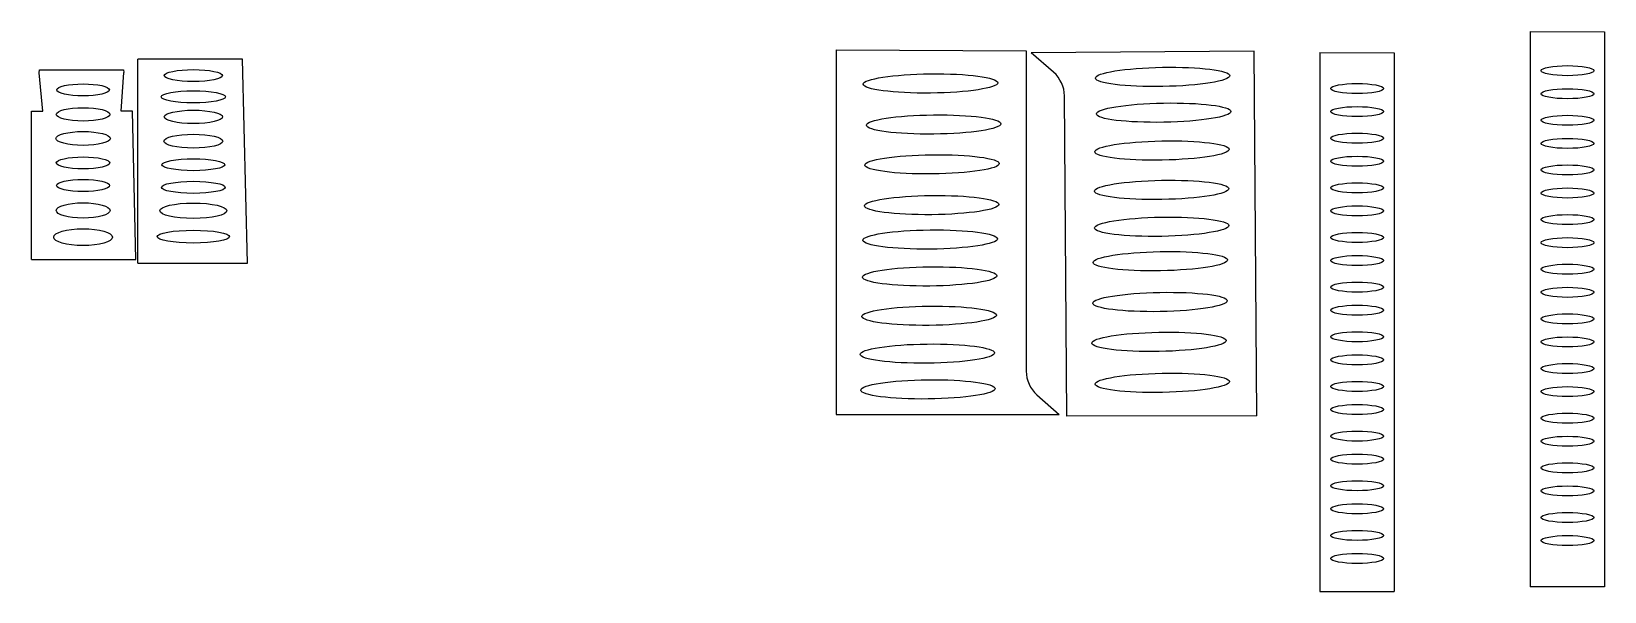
# Model space of a CAD drawing. Header units: inches. Extents: x 8 to 1401, y 8 to 252.
# Drawn here: x 716 to 1401, y 8 to 252 of the extents above; entities that cross this region are included whole.
import ezdxf

# ---------------------------------------------------------------- set-up
doc = ezdxf.new("R2010")
doc.units = ezdxf.units.IN
doc.header["$MEASUREMENT"] = 0
doc.layers.add('LAYER01', color=7, linetype='Continuous')

# ---------------------------------------------------------------- blocks, each defined once
blk = doc.blocks.new('*U5')
at = {"layer": 'LAYER01'}
for centre in [(0, 5.03), (0, -5.03)]:
    blk.add_ellipse(centre, major_axis=(11.51, 0), ratio=0.190345, dxfattribs=at)
blk = doc.blocks.new('*U6')
at = {"layer": 'LAYER01', "color": 0, "linetype": 'ByBlock', "lineweight": -2, "transparency": 16777216}
for p in [(0, 194.86), (0, 173.21), (0, 151.56), (0, 129.91), (0, 108.26), (0, 86.61), (0, 64.95), (0, 43.3), (0, 21.65), (0, 0)]:
    blk.add_blockref('*U5', p, dxfattribs=at)
blk = doc.blocks.new('*U11')
at = {"layer": 'LAYER01'}
for centre in [(0, 5.03), (0, -5.03)]:
    blk.add_ellipse(centre, major_axis=(11.51, 0), ratio=0.190345, dxfattribs=at)
blk = doc.blocks.new('*U12')
at = {"layer": 'LAYER01', "color": 0, "linetype": 'ByBlock', "lineweight": -2, "transparency": 16777216}
for p in [(0, 194.86), (0, 173.21), (0, 151.56), (0, 129.91), (0, 108.26), (0, 86.61), (0, 64.95), (0, 43.3), (0, 21.65), (0, 0)]:
    blk.add_blockref('*U11', p, dxfattribs=at)

msp = doc.modelspace()

# ---------------------------------------------------------------- linework, layer by layer
for p, q in [((1368.88, 252.43), (1368.88, 10.29)), ((1368.88, 252.43), (1401.23, 252.29)), ((1401.23, 252.29), (1401.23, 10.29)), ((761.96, 151.31), (761.96, 240.29)), ((807.56, 240.29), (761.96, 240.29)), ((809.69, 151.31), (807.56, 240.29)), ((1066.37, 244.39), (1149.12, 243.92)), ((1066.37, 244.39), (1066.37, 85.39)), ((1149.12, 243.92), (1149.12, 104.32)), ((1248.49, 243.86), (1151.29, 243.14)), ((1161.11, 234.64), (1151.29, 243.14)), ((1249.65, 84.86), (1248.49, 243.86)), ((1277.17, 243.18), (1309.52, 243.04)), ((1277.17, 243.18), (1277.17, 8.18)), ((1309.52, 243.04), (1309.52, 8.18)), ((718.89, 234.42), (719.05, 235.71)), ((720.56, 217.71), (718.89, 234.42)), ((719.05, 235.71), (755.73, 235.71)), ((754.6, 217.72), (755.89, 234.48)), ((755.73, 235.71), (755.89, 234.48)), ((1166.9, 84.72), (1165.88, 224.31)), ((715.56, 153.05), (715.56, 217.71)), ((715.56, 217.71), (720.56, 217.71)), ((759.6, 217.72), (754.6, 217.72)), ((761.11, 153.05), (759.6, 217.72)), ((715.56, 153.05), (761.11, 153.05)), ((761.96, 151.31), (809.69, 151.31)), ((1153.8, 93.96), (1163.56, 85.39)), ((1066.37, 85.39), (1163.56, 85.39)), ((1249.65, 84.86), (1166.9, 84.72)), ((1277.17, 8.18), (1309.52, 8.18)), ((1401.23, 10.29), (1368.88, 10.29))]:
    msp.add_line(p, q)
for centre, start, end in [((1151.31, 223.86), 1.76617, 47.7296), ((1163.68, 104.67), 181.3452, 227.30863)]:
    msp.add_arc(centre, 14.57, start, end)
for centre, major_axis, ratio in [((786.13, 233.18), (12.69, 0), 0.205994), ((1107.44, 229.75), (29.29, 0.32), 0.142912), ((1208.58, 232.61), (-29.29, -0.54), 0.142912), ((738.06, 226.95), (11.47, 0), 0.227917), ((786.13, 223.92), (13.98, 0), 0.186915), ((1209.05, 217.01), (-29.29, -0.54), 0.142912), ((738.06, 216.28), (11.69, 0), 0.24881), ((786.13, 215.18), (12.75, 0), 0.228228), ((1108.78, 211.86), (29.29, 0.32), 0.142912), ((738.06, 205.78), (11.89, 0), 0.253614), ((786.13, 204.58), (12.88, 0), 0.234142), ((1108.14, 194.49), (29.29, 0.32), 0.142912), ((1208.32, 200.5), (-29.29, -0.54), 0.142912), ((738.06, 195.09), (11.67, 0), 0.222533), ((786.13, 194.31), (13.67, 0), 0.189836), ((738.06, 185.26), (11.59, 0), 0.226136), ((786.13, 184.45), (13.87, 0), 0.188871), ((1208.23, 183.34), (-29.29, -0.54), 0.142912), ((1107.92, 176.7), (29.29, 0.32), 0.142912), ((738.06, 174.38), (11.74, 0), 0.284962), ((786.13, 174.25), (14.62, 0), 0.228816), ((1208.14, 167.26), (-29.29, -0.54), 0.142912), ((738.06, 162.72), (12.81, 0), 0.287019), ((786.13, 162.95), (15.79, 0), 0.177242), ((1107.28, 161.69), (29.29, 0.32), 0.142912), ((1207.6, 152.24), (-29.29, -0.54), 0.142912), ((1107.06, 145.6), (29.29, 0.32), 0.142912), ((1207.52, 134.45), (-29.29, -0.54), 0.142912), ((1106.85, 128.45), (29.29, 0.32), 0.142912), ((1207, 117.07), (-29.29, -0.54), 0.142912), ((1106, 111.94), (29.29, 0.32), 0.142912), ((1208.47, 99.2), (-29.29, -0.54), 0.142912), ((1106.35, 96.34), (29.29, 0.32), 0.142912)]:
    msp.add_ellipse(centre, major_axis=major_axis, ratio=ratio)

# ---------------------------------------------------------------- block references
at = {"layer": 'LAYER01'}
for name, p in [('*U12', (1385.1, 35.44)), ('*U6', (1293.4, 27.64))]:
    msp.add_blockref(name, p, dxfattribs=at)

doc.saveas('drawing.dxf')
